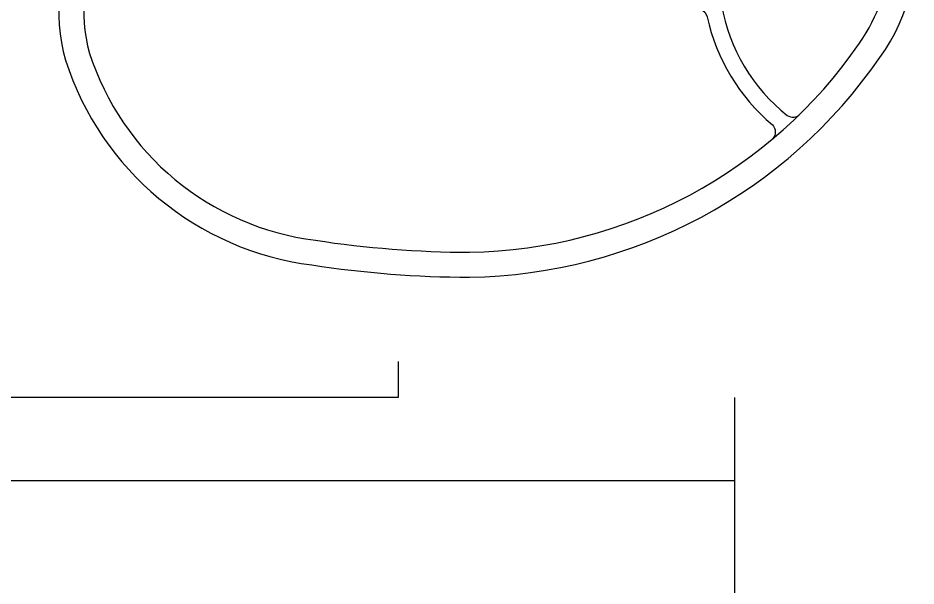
# Model space of a CAD drawing. Header units: millimetres. Extents: x 2667 to 2848, y -1 to 1765.
# Drawn here: x 2775.65 to 2797.25, y 1732.17 to 1745.84 of the extents above; entities that cross this region are included whole.
import ezdxf

# ---------------------------------------------------------------- set-up
doc = ezdxf.new("R2010")
doc.units = ezdxf.units.MM
doc.layers.add('MURETES', color=2, linetype='Continuous')
doc.layers.add('PROIEZIONI', color=145, linetype='Continuous')

msp = doc.modelspace()

# ---------------------------------------------------------------- linework, layer by layer
at = {"layer": 'MURETES', "color": 0}
for points in [[(2788.892, 1750.334, -0.380033), (2786.262, 1749.779, 0.037351), (2785.196, 1750.147, 0.117864), (2779.696, 1750.137, 0.408321), (2776.794, 1744.818, 0.291488), (2782.719, 1739.893, 0.037415), (2786.513, 1739.598, 0.242452), (2796.379, 1744.881, 0.986671), (2788.934, 1750.389)], [(2795.889, 1745.227, 0.628964), (2792.268, 1751.691)], [(2786.025, 1749.228, 0.037083), (2785.05, 1749.565, 0.11728), (2779.854, 1749.558, 0.40696), (2777.371, 1744.981, 0.40696)], [(2792.75, 1746.542, 0.27141), (2792.577, 1746.143, 0.185502), (2794.152, 1743.492, 0.392607), (2794.464, 1743.529)], [(2791.831, 1746.076, -0.427366), (2792.225, 1745.86, 0.165766), (2793.795, 1743.266, -0.395555), (2793.802, 1742.927)], [(2777.365, 1745.001, 0.291807), (2782.802, 1740.487, 0.037439), (2786.509, 1740.198, 0.24247), (2795.889, 1745.227, 0.209904)]]:
    msp.add_lwpolyline(points, format="xyb", dxfattribs=at)
at = {"layer": 'PROIEZIONI'}
for p, q in [((2784.793, 1737.569), (2784.793, 1736.7)), ((2784.793, 1736.7), (2768.299, 1736.7)), ((2792.895, 1724.537), (2792.895, 1736.7)), ((2792.895, 1734.7), (2768.299, 1734.7))]:
    msp.add_line(p, q, dxfattribs=at)

doc.saveas('drawing.dxf')
